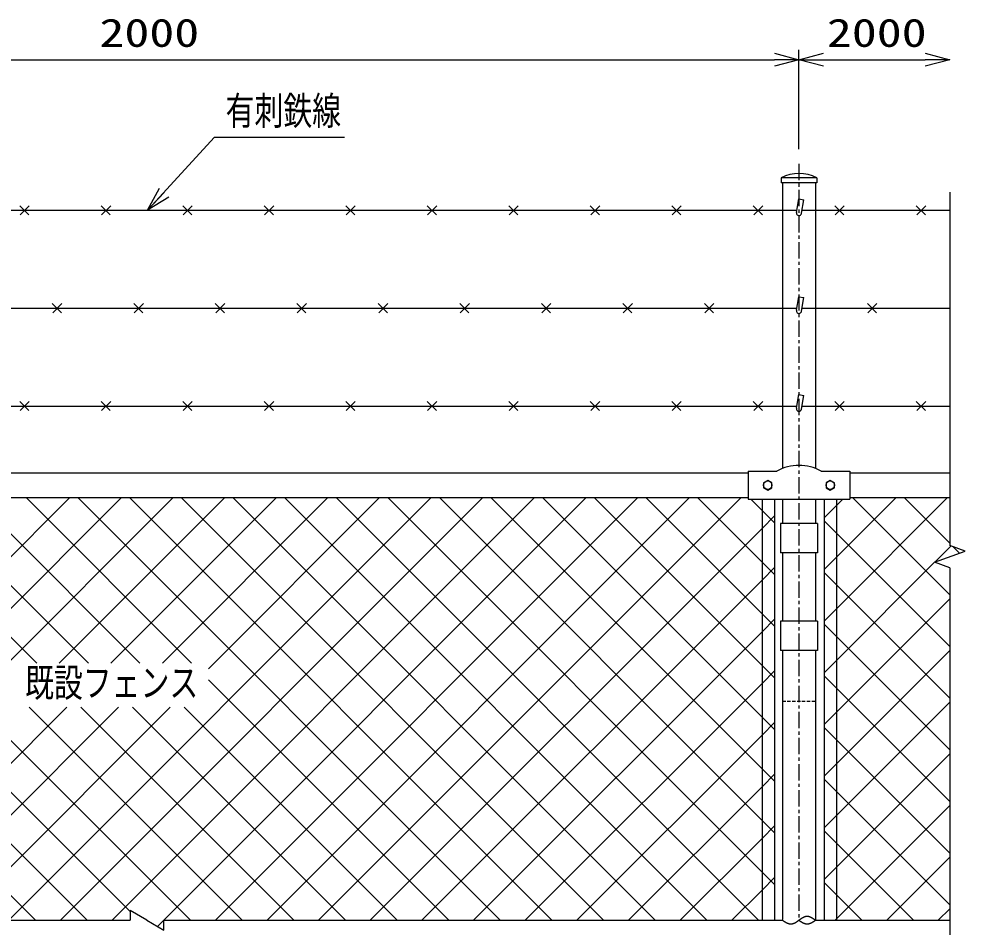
# Model space of a CAD drawing. Units: millimetres, scale not verified. Extents: x -4455 to 4455, y -3150 to 3150.
# Drawn here: x -2359 to -908, y -2099 to -707 of the extents above; entities that cross this region are included whole.
import ezdxf
from ezdxf.enums import TextEntityAlignment as Align

# ---------------------------------------------------------------- set-up
doc = ezdxf.new("R2010")
doc.units = ezdxf.units.MM
doc.header["$LTSCALE"] = 20
doc.linetypes.add('USER1', pattern=[0.375, 0.25, -0.125])
doc.linetypes.add('USER2', pattern=[2, 1.25, -0.25, 0.25, -0.25])
for name, color, linetype, lineweight in [('0-0_net', 2, 'Continuous', 25), ('0-1_0', 7, 'Continuous', 25), ('0-3_1', 7, 'Continuous', 25), ('0-4_EXTCNT-L', 4, 'Continuous', 25), ('0-5_柱', 7, 'Continuous', 25), ('0-6_band', 3, 'Continuous', 25), ('0-8_center', 2, 'USER2', 25), ('0-9_13', 7, 'Continuous', 25), ('0-A_SUNPOU', 1, 'Continuous', 25), ('1-0_既設net', 4, 'Continuous', 25)]:
    doc.layers.add(name, color=color, linetype=linetype, lineweight=lineweight)
doc.styles.add('ＭＳ ゴシック', font='')
doc.styles.get('ＭＳ ゴシック').set_extended_font_data('MS Gothic')

# ---------------------------------------------------------------- blocks, each defined once
blk = doc.blocks.new('_Open30')
at = {"layer": '0-1_0', "color": 2}
blk.add_line((0, 0), (-20, 0), dxfattribs=at)
blk.add_lwpolyline([(-20, 5.36), (0, 0), (-20, -5.36)], dxfattribs=at)

msp = doc.modelspace()

# ---------------------------------------------------------------- linework, layer by layer
at = {"layer": '0-0_net'}
for p, q in [((-3158, -1000.5), (-1166.12, -1000.5)), ((-2343.87, -1007.5), (-2357.87, -993.5)), ((-2357.22, -1007.5), (-2343.22, -993.5)), ((-2218.87, -1007.5), (-2232.87, -993.5)), ((-2232.21, -1007.5), (-2218.21, -993.5)), ((-2093.87, -1007.5), (-2107.87, -993.5)), ((-2107.21, -1007.5), (-2093.21, -993.5)), ((-1968.86, -1007.5), (-1982.86, -993.5)), ((-1982.2, -1007.5), (-1968.2, -993.5)), ((-1843.86, -1007.5), (-1857.86, -993.5)), ((-1857.2, -1007.5), (-1843.2, -993.5)), ((-1718.85, -1007.5), (-1732.85, -993.5)), ((-1732.19, -1007.5), (-1718.19, -993.5)), ((-1593.85, -1007.5), (-1607.85, -993.5)), ((-1607.19, -1007.5), (-1593.19, -993.5)), ((-1468.84, -1007.5), (-1482.84, -993.5)), ((-1482.19, -1007.5), (-1468.19, -993.5)), ((-1343.84, -1007.5), (-1357.84, -993.5)), ((-1357.18, -1007.5), (-1343.18, -993.5)), ((-1218.83, -1007.5), (-1232.83, -993.5)), ((-1218.83, -1007.5), (-1232.83, -993.5)), ((-1232.18, -1007.5), (-1218.18, -993.5)), ((-1232.18, -1007.5), (-1218.18, -993.5)), ((-1158, -1000.5), (-931.49, -1000.5)), ((-1093.83, -1007.5), (-1107.83, -993.5)), ((-1107.17, -1007.5), (-1093.17, -993.5)), ((-968.83, -1007.5), (-982.83, -993.5)), ((-982.17, -1007.5), (-968.17, -993.5)), ((-2293.87, -1157.5), (-2307.87, -1143.5)), ((-2307.22, -1157.5), (-2293.22, -1143.5)), ((-2168.87, -1157.5), (-2182.87, -1143.5)), ((-2182.21, -1157.5), (-2168.21, -1143.5)), ((-2043.86, -1157.5), (-2057.86, -1143.5)), ((-2057.21, -1157.5), (-2043.21, -1143.5)), ((-1918.86, -1157.5), (-1932.86, -1143.5)), ((-1932.2, -1157.5), (-1918.2, -1143.5)), ((-1793.85, -1157.5), (-1807.86, -1143.5)), ((-1807.2, -1157.5), (-1793.2, -1143.5)), ((-1668.85, -1157.5), (-1682.85, -1143.5)), ((-1682.19, -1157.5), (-1668.19, -1143.5)), ((-1543.85, -1157.5), (-1557.85, -1143.5)), ((-1557.19, -1157.5), (-1543.19, -1143.5)), ((-1418.84, -1157.5), (-1432.84, -1143.5)), ((-1432.18, -1157.5), (-1418.18, -1143.5)), ((-1293.84, -1157.5), (-1307.84, -1143.5)), ((-1307.18, -1157.5), (-1293.18, -1143.5)), ((-1043.83, -1157.5), (-1057.83, -1143.5)), ((-1057.17, -1157.5), (-1043.17, -1143.5)), ((-3158, -1150.5), (-1166.12, -1150.5)), ((-1158, -1150.5), (-931.49, -1150.5)), ((-3157.98, -1300.51), (-1166.12, -1300.51)), ((-2343.87, -1307.51), (-2357.87, -1293.51)), ((-2357.22, -1307.51), (-2343.22, -1293.51)), ((-2218.87, -1307.51), (-2232.87, -1293.51)), ((-2232.21, -1307.51), (-2218.21, -1293.51)), ((-2093.87, -1307.51), (-2107.87, -1293.51)), ((-2107.21, -1307.51), (-2093.21, -1293.51)), ((-1968.86, -1307.51), (-1982.86, -1293.51)), ((-1982.2, -1307.51), (-1968.2, -1293.51)), ((-1843.86, -1307.51), (-1857.86, -1293.51)), ((-1857.2, -1307.51), (-1843.2, -1293.51)), ((-1718.85, -1307.51), (-1732.85, -1293.51)), ((-1732.19, -1307.51), (-1718.19, -1293.51)), ((-1593.85, -1307.51), (-1607.85, -1293.51)), ((-1607.19, -1307.51), (-1593.19, -1293.51)), ((-1468.84, -1307.51), (-1482.84, -1293.51)), ((-1482.19, -1307.51), (-1468.19, -1293.51)), ((-1343.84, -1307.51), (-1357.84, -1293.51)), ((-1357.18, -1307.51), (-1343.18, -1293.51)), ((-1218.83, -1307.51), (-1232.83, -1293.51)), ((-1218.83, -1307.51), (-1232.83, -1293.51)), ((-1232.18, -1307.51), (-1218.18, -1293.51)), ((-1232.18, -1307.51), (-1218.18, -1293.51)), ((-1158, -1300.51), (-931.49, -1300.51)), ((-1093.83, -1307.51), (-1107.83, -1293.51)), ((-1107.17, -1307.51), (-1093.17, -1293.51)), ((-968.83, -1307.51), (-982.83, -1293.51)), ((-982.17, -1307.51), (-968.17, -1293.51)), ((-968.17, -1293.51), (-967.97, -1293.51))]:
    msp.add_line(p, q, dxfattribs=at)
at = {"layer": '0-1_0'}
msp.add_lwpolyline([(-1859.75, -889.17), (-2059.52, -889.17), (-2160.35, -998.68)], dxfattribs=at)
at = {"layer": '0-3_1'}
for p, q in [((-1166.7, -1003.75), (-1163.05, -983.07)), ((-1163.05, -983.07), (-1155.16, -984.4)), ((-1158.81, -1005.08), (-1155.16, -984.4)), ((-1166.7, -1153.75), (-1163.05, -1133.07)), ((-1163.05, -1133.07), (-1155.16, -1134.41)), ((-1158.81, -1155.09), (-1155.16, -1134.41)), ((-1158.81, -1305.09), (-1155.16, -1284.41)), ((-3084.72, -1402.91), (-1240.71, -1402.91)), ((-1084.72, -1402.91), (-931.49, -1402.91)), ((-3084.72, -1440.91), (-1240.71, -1440.91)), ((-1219.41, -1443.41), (-1219.41, -2088.79)), ((-1200.41, -1443.41), (-1200.41, -2088.79)), ((-1124.22, -1443.41), (-1124.22, -2088.79)), ((-1105.22, -1443.41), (-1105.22, -2088.79)), ((-1084.72, -1440.91), (-931.49, -1440.91))]:
    msp.add_line(p, q, dxfattribs=at)
at = {"layer": '0-3_1', "color": 4}
for p, q in [((-931.49, -972.75), (-931.49, -1514.26)), ((-907.99, -1522.81), (-931.49, -1514.26)), ((-931.49, -1548.46), (-931.49, -2167.92))]:
    msp.add_line(p, q, dxfattribs=at)
at = {"layer": '0-3_1'}
msp.add_lwpolyline([(-1166.7, -1303.76), (-1163.05, -1283.08), (-1155.16, -1284.41)], dxfattribs=at)
at = {"layer": '0-3_1', "color": 4}
msp.add_lwpolyline([(-931.49, -1548.46), (-954.98, -1539.91), (-907.99, -1522.81)], dxfattribs=at)
at = {"layer": '0-3_1'}
for centre in [(-1162.77, -1004.5), (-1162.77, -1154.5), (-1162.77, -1304.51)]:
    msp.add_arc(centre, 4, 169.25203, 351.57834, dxfattribs=at)
at = {"layer": '0-4_EXTCNT-L', "color": 1}
msp.add_line((-1162.72, -906.92), (-1162.72, -754.62), dxfattribs=at)
at = {"layer": '0-4_EXTCNT-L', "color": 2}
msp.add_line((-3125.22, -769.62), (-1200.22, -769.62), dxfattribs=at)
at = {"layer": '0-4_EXTCNT-L'}
for p, q in [((-3137.32, -2088.79), (-2188.5, -2088.79)), ((-2136.93, -2088.79), (-1188.12, -2088.79)), ((-1137.32, -2088.79), (-931.49, -2088.79))]:
    msp.add_line(p, q, dxfattribs=at)
for points in [[(-2162.72, -2088.79), (-2188.5, -2073.9), (-2188.5, -2088.79)], [(-2162.72, -2088.79), (-2136.93, -2103.68), (-2136.93, -2088.79)], [(-1182.53, -2092.45), (-1183.04, -2092.16), (-1183.54, -2091.85), (-1184.05, -2091.54), (-1184.56, -2091.21), (-1185.07, -2090.88), (-1185.58, -2090.54), (-1186.08, -2090.2), (-1186.59, -2089.85), (-1187.1, -2089.5), (-1187.61, -2089.14), (-1188.12, -2088.79)], [(-1162.72, -2088.79), (-1163.22, -2089.14), (-1163.73, -2089.5), (-1164.24, -2089.85), (-1164.75, -2090.2), (-1165.26, -2090.54), (-1165.76, -2090.88), (-1166.27, -2091.21), (-1166.78, -2091.54), (-1167.29, -2091.85), (-1167.8, -2092.16), (-1168.3, -2092.45), (-1168.81, -2092.73), (-1169.32, -2093), (-1169.83, -2093.25), (-1170.34, -2093.48), (-1170.84, -2093.7), (-1171.35, -2093.9), (-1171.86, -2094.08), (-1172.37, -2094.25), (-1172.88, -2094.39), (-1173.38, -2094.5), (-1173.89, -2094.59), (-1174.4, -2094.66), (-1174.91, -2094.7), (-1175.42, -2094.72), (-1175.92, -2094.7), (-1176.43, -2094.66), (-1176.94, -2094.59), (-1177.45, -2094.5), (-1177.96, -2094.39), (-1178.46, -2094.25), (-1178.97, -2094.08), (-1179.48, -2093.9), (-1179.99, -2093.7), (-1180.5, -2093.48), (-1181, -2093.25), (-1181.51, -2093), (-1182.02, -2092.73), (-1182.53, -2092.45)], [(-1157.13, -2085.13), (-1157.64, -2085.42), (-1158.14, -2085.73), (-1158.65, -2086.04), (-1159.16, -2086.36), (-1159.67, -2086.7), (-1160.18, -2087.03), (-1160.68, -2087.38), (-1161.19, -2087.73), (-1161.7, -2088.08), (-1162.21, -2088.43), (-1162.72, -2088.79)], [(-1157.13, -2092.45), (-1157.64, -2092.16), (-1158.14, -2091.85), (-1158.65, -2091.54), (-1159.16, -2091.21), (-1159.67, -2090.88), (-1160.18, -2090.54), (-1160.68, -2090.2), (-1161.19, -2089.85), (-1161.7, -2089.5), (-1162.21, -2089.14), (-1162.72, -2088.79)], [(-1137.31, -2088.79), (-1137.82, -2088.43), (-1138.33, -2088.08), (-1138.84, -2087.73), (-1139.35, -2087.38), (-1139.85, -2087.03), (-1140.36, -2086.7), (-1140.87, -2086.36), (-1141.38, -2086.04), (-1141.89, -2085.73), (-1142.4, -2085.42), (-1142.9, -2085.13), (-1143.41, -2084.85), (-1143.92, -2084.58), (-1144.43, -2084.33), (-1144.94, -2084.09), (-1145.44, -2083.87), (-1145.95, -2083.67), (-1146.46, -2083.49), (-1146.97, -2083.33), (-1147.48, -2083.19), (-1147.98, -2083.08), (-1148.49, -2082.98), (-1149, -2082.92), (-1149.51, -2082.87), (-1150.02, -2082.86), (-1150.52, -2082.87), (-1151.03, -2082.92), (-1151.54, -2082.98), (-1152.05, -2083.08), (-1152.56, -2083.19), (-1153.06, -2083.33), (-1153.57, -2083.49), (-1154.08, -2083.67), (-1154.59, -2083.87), (-1155.1, -2084.09), (-1155.6, -2084.33), (-1156.11, -2084.58), (-1156.62, -2084.85), (-1157.13, -2085.13)], [(-1137.31, -2088.79), (-1137.82, -2089.14), (-1138.33, -2089.5), (-1138.84, -2089.85), (-1139.35, -2090.2), (-1139.85, -2090.54), (-1140.36, -2090.88), (-1140.87, -2091.21), (-1141.38, -2091.54), (-1141.89, -2091.85), (-1142.4, -2092.16), (-1142.9, -2092.45), (-1143.41, -2092.73), (-1143.92, -2093), (-1144.43, -2093.25), (-1144.94, -2093.48), (-1145.44, -2093.7), (-1145.95, -2093.9), (-1146.46, -2094.08), (-1146.97, -2094.25), (-1147.48, -2094.39), (-1147.98, -2094.5), (-1148.49, -2094.59), (-1149, -2094.66), (-1149.51, -2094.7), (-1150.02, -2094.72), (-1150.52, -2094.7), (-1151.03, -2094.66), (-1151.54, -2094.59), (-1152.05, -2094.5), (-1152.56, -2094.39), (-1153.06, -2094.25), (-1153.57, -2094.08), (-1154.08, -2093.9), (-1154.59, -2093.7), (-1155.1, -2093.48), (-1155.6, -2093.25), (-1156.11, -2093), (-1156.62, -2092.73), (-1157.13, -2092.45)]]:
    msp.add_lwpolyline(points, dxfattribs=at)
at = {"layer": '0-5_柱'}
for p, q in [((-1190.12, -950.51), (-1190.12, -958.51)), ((-1135.32, -950.51), (-1190.12, -950.51)), ((-1135.32, -950.51), (-1135.32, -958.51)), ((-1135.32, -958.51), (-1190.12, -958.51)), ((-1188.12, -958.51), (-1188.12, -1396.28)), ((-1137.32, -958.51), (-1137.32, -1396.28)), ((-1188.12, -1443.41), (-1188.12, -1480.42)), ((-1188.12, -1443.41), (-1188.12, -1454.31)), ((-1137.32, -1443.41), (-1137.32, -1480.42)), ((-1137.32, -1443.41), (-1137.32, -1454.31)), ((-1188.12, -1525.42), (-1188.12, -1630.42)), ((-1137.32, -1525.42), (-1137.32, -1630.42)), ((-1188.12, -1675.42), (-1188.12, -2087.68)), ((-1137.32, -1675.42), (-1137.32, -2087.68))]:
    msp.add_line(p, q, dxfattribs=at)
at = {"layer": '0-5_柱', "linetype": 'USER1'}
msp.add_line((-1188.12, -1752.92), (-1137.31, -1752.92), dxfattribs=at)
at = {"layer": '0-5_柱'}
msp.add_arc((-1162.72, -1005.97), 61.85, 63.70572, 116.29439, dxfattribs=at)
at = {"layer": '0-6_band'}
for p, q in [((-1191.07, -1480.42), (-1191.07, -1525.42)), ((-1134.37, -1480.42), (-1191.07, -1480.42)), ((-1134.37, -1480.42), (-1134.37, -1525.42)), ((-1134.37, -1525.42), (-1191.07, -1525.42)), ((-1191.07, -1630.42), (-1191.07, -1675.42)), ((-1134.37, -1630.42), (-1191.07, -1630.42)), ((-1134.37, -1630.42), (-1134.37, -1675.42)), ((-1134.37, -1675.42), (-1191.07, -1675.42))]:
    msp.add_line(p, q, dxfattribs=at)
at = {"layer": '0-8_center'}
msp.add_line((-1162.72, -929.34), (-1162.72, -2088.79), dxfattribs=at)
at = {"layer": '0-9_13'}
for p, q in [((-1240.71, -1400.41), (-1196.71, -1400.41)), ((-1240.71, -1400.41), (-1240.71, -1443.41)), ((-1114.72, -1414.41), (-1121.22, -1418.16)), ((-1121.22, -1418.16), (-1121.22, -1425.66)), ((-1121.22, -1425.66), (-1114.72, -1429.42)), ((-1240.71, -1443.41), (-1084.72, -1443.41))]:
    msp.add_line(p, q, dxfattribs=at)
for points in [[(-1128.72, -1400.41), (-1084.72, -1400.41), (-1084.72, -1443.41)], [(-1114.72, -1429.42), (-1108.22, -1425.66), (-1108.22, -1418.16), (-1114.72, -1414.41)]]:
    msp.add_lwpolyline(points, dxfattribs=at)
msp.add_lwpolyline([(-1210.71, -1414.41), (-1217.21, -1418.16), (-1217.21, -1425.66), (-1210.71, -1429.42), (-1204.21, -1425.66), (-1204.21, -1418.16)], close=True, dxfattribs=at)
for centre in [(-1210.71, -1421.91), (-1114.72, -1421.91)]:
    msp.add_circle(centre, 6.5, dxfattribs=at)
msp.add_arc((-1162.72, -1460.13), 68.72, 60.347, 119.65305, dxfattribs=at)
at = {"layer": '0-A_SUNPOU'}
msp.add_line((-1162.72, -899.42), (-1162.72, -754.62), dxfattribs=at)
at = {"layer": '0-A_SUNPOU', "color": 2}
msp.add_line((-1125.22, -769.62), (-968.99, -769.62), dxfattribs=at)
at = {"layer": '1-0_既設net'}
for p, q in [((-2333.53, -2088.79), (-2981.4, -1440.91)), ((-2928.92, -2088.79), (-2281.04, -1440.91)), ((-2254.33, -2088.79), (-2902.21, -1440.91)), ((-2849.72, -2088.79), (-2201.85, -1440.91)), ((-2188.5, -2075.42), (-2823.01, -1440.91)), ((-2770.53, -2088.79), (-2122.65, -1440.91)), ((-2095.94, -2088.79), (-2743.82, -1440.91)), ((-2331.76, -1694.57), (-2585.42, -1440.91)), ((-2252.57, -1694.57), (-2506.23, -1440.91)), ((-2173.37, -1694.57), (-2427.03, -1440.91)), ((-2374.55, -2088.79), (-1726.67, -1440.91)), ((-2094.18, -1694.57), (-2347.84, -1440.91)), ((-2297.11, -1694.57), (-2043.45, -1440.91)), ((-2295.35, -2088.79), (-1647.47, -1440.91)), ((-1620.76, -2088.79), (-2268.64, -1440.91)), ((-2217.92, -1694.57), (-1964.26, -1440.91)), ((-2216.15, -2088.79), (-1568.28, -1440.91)), ((-1541.57, -2088.79), (-2189.44, -1440.91)), ((-2146.39, -2098.22), (-1489.08, -1440.91)), ((-2138.72, -1694.57), (-1885.06, -1440.91)), ((-1462.37, -2088.79), (-2110.25, -1440.91)), ((-2068.37, -1703.41), (-1805.87, -1440.91)), ((-2057.76, -2088.79), (-1409.89, -1440.91)), ((-1383.18, -2088.79), (-2031.05, -1440.91)), ((-1978.57, -2088.79), (-1330.69, -1440.91)), ((-1303.98, -2088.79), (-1951.86, -1440.91)), ((-1899.37, -2088.79), (-1251.49, -1440.91)), ((-1224.78, -2088.79), (-1872.66, -1440.91)), ((-1219.41, -2014.96), (-1793.47, -1440.91)), ((-1219.41, -1935.77), (-1714.27, -1440.91)), ((-1219.41, -1856.57), (-1635.07, -1440.91)), ((-1219.41, -1777.37), (-1555.88, -1440.91)), ((-1219.41, -1698.18), (-1476.68, -1440.91)), ((-1219.41, -1618.98), (-1397.49, -1440.91)), ((-1219.41, -1539.79), (-1318.29, -1440.91)), ((-1105.22, -1532.23), (-1013.91, -1440.91)), ((-1105.22, -1611.42), (-934.71, -1440.91)), ((-931.49, -1590.13), (-1080.7, -1440.91)), ((-931.49, -1510.93), (-1001.51, -1440.91)), ((-1219.41, -1488.03), (-1200.41, -1469.03)), ((-1105.22, -1495.59), (-1124.22, -1476.59)), ((-1820.17, -2088.79), (-1219.41, -1488.03)), ((-931.49, -1669.32), (-1105.22, -1495.59)), ((-954.25, -1539.64), (-929.56, -1514.96)), ((-916.51, -1525.91), (-926.25, -1516.16)), ((-1124.22, -1551.22), (-1105.22, -1532.23)), ((-1200.41, -1558.79), (-1219.41, -1539.79)), ((-1219.41, -1567.22), (-1200.41, -1548.22)), ((-1105.22, -1574.78), (-1124.22, -1555.78)), ((-1740.98, -2088.79), (-1219.41, -1567.22)), ((-931.49, -1748.52), (-1105.22, -1574.78)), ((-1105.22, -1769.81), (-931.49, -1596.08)), ((-1200.41, -1637.98), (-1219.41, -1618.98)), ((-1124.22, -1630.42), (-1105.22, -1611.42)), ((-1219.41, -1646.42), (-1200.41, -1627.42)), ((-1105.22, -1653.98), (-1124.22, -1634.98)), ((-1661.78, -2088.79), (-1219.41, -1646.42)), ((-931.49, -1827.71), (-1105.22, -1653.98)), ((-1105.22, -1849.01), (-931.49, -1675.28)), ((-1200.41, -1717.18), (-1219.41, -1698.18)), ((-1219.41, -1725.62), (-1200.41, -1706.62)), ((-1699.96, -2088.79), (-2068.37, -1720.38)), ((-1582.59, -2088.79), (-1219.41, -1725.62)), ((-1105.22, -1733.18), (-1124.22, -1714.18)), ((-931.49, -1906.91), (-1105.22, -1733.18)), ((-1105.22, -1928.2), (-931.49, -1754.47)), ((-2612.13, -2088.79), (-2285.42, -1762.07)), ((-2532.94, -2088.79), (-2206.22, -1762.07)), ((-2453.74, -2088.79), (-2127.03, -1762.07)), ((-2016.74, -2088.79), (-2343.46, -1762.07)), ((-1937.55, -2088.79), (-2264.26, -1762.07)), ((-1858.35, -2088.79), (-2185.07, -1762.07)), ((-1779.16, -2088.79), (-2105.87, -1762.07)), ((-1124.22, -1788.81), (-1105.22, -1769.81)), ((-1200.41, -1796.37), (-1219.41, -1777.37)), ((-1219.41, -1804.81), (-1200.41, -1785.81)), ((-1105.22, -1812.37), (-1124.22, -1793.37)), ((-1503.39, -2088.79), (-1219.41, -1804.81)), ((-931.49, -1986.11), (-1105.22, -1812.37)), ((-1105.22, -2007.4), (-931.49, -1833.67)), ((-1200.41, -1875.57), (-1219.41, -1856.57)), ((-1124.22, -1868.01), (-1105.22, -1849.01)), ((-1219.41, -1884.01), (-1200.41, -1865.01)), ((-1424.19, -2088.79), (-1219.41, -1884.01)), ((-1105.22, -1891.57), (-1124.22, -1872.57)), ((-931.49, -2065.3), (-1105.22, -1891.57)), ((-1124.22, -1947.2), (-1105.22, -1928.2)), ((-1200.41, -1954.77), (-1219.41, -1935.77)), ((-1219.41, -1963.2), (-1200.41, -1944.2)), ((-1105.22, -1970.76), (-1124.22, -1951.76)), ((-1345, -2088.79), (-1219.41, -1963.2)), ((-987.2, -2088.79), (-1105.22, -1970.76)), ((-1028.21, -2088.79), (-931.49, -1992.06)), ((-1200.41, -2033.96), (-1219.41, -2014.96)), ((-1124.22, -2026.4), (-1105.22, -2007.4)), ((-1219.41, -2042.4), (-1200.41, -2023.4)), ((-1105.22, -2049.96), (-1124.22, -2030.96)), ((-1265.8, -2088.79), (-1219.41, -2042.4)), ((-1066.39, -2088.79), (-1105.22, -2049.96)), ((-949.02, -2088.79), (-931.49, -2071.26))]:
    msp.add_line(p, q, dxfattribs=at)
for points in [[(-1200.41, -1479.59), (-1219.41, -1460.59), (-1236.6, -1443.41)], [(-1124.22, -1472.03), (-1105.22, -1453.03), (-1095.6, -1443.41)], [(-1124.22, -1709.62), (-1105.22, -1690.62), (-954.64, -1540.03)], [(-1107.41, -2088.79), (-1105.22, -2086.6), (-931.49, -1912.86)]]:
    msp.add_lwpolyline(points, dxfattribs=at)

# ---------------------------------------------------------------- block references
at = {"layer": '0-1_0', "xscale": 1.875, "yscale": 1.875, "rotation": 226.66479}
msp.add_blockref('_Open30', (-2162.06, -1000.5), dxfattribs=at)
at = {"layer": '0-4_EXTCNT-L', "xscale": 1.875, "yscale": 1.875}
msp.add_blockref('_Open30', (-1162.72, -769.62), dxfattribs=at)
at = {"layer": '0-A_SUNPOU', "xscale": 1.875, "yscale": 1.875, "rotation": 180}
msp.add_blockref('_Open30', (-1162.72, -769.62), dxfattribs=at)
at = {"layer": '0-A_SUNPOU', "xscale": 1.875, "yscale": 1.875}
msp.add_blockref('_Open30', (-931.49, -769.62), dxfattribs=at)

# ---------------------------------------------------------------- texts
at = {"layer": '0-1_0', "color": 3, "style": 'ＭＳ ゴシック', "width": 0.75}
for s, p in [('有刺鉄線', (-2042.02, -882.49)), ('既設フェンス', (-2349.55, -1759.15))]:
    msp.add_text(s, height=43.26, dxfattribs=at).set_placement(p, align=Align.BOTTOM_LEFT)
at = {"layer": '0-4_EXTCNT-L', "color": 3, "style": 'ＭＳ ゴシック', "width": 1.3}
msp.add_text('2000', height=43.26, dxfattribs=at).set_placement((-2235.57, -762.95), align=Align.BOTTOM_LEFT)
at = {"layer": '0-A_SUNPOU', "color": 3, "style": 'ＭＳ ゴシック', "width": 1.3}
msp.add_text('2000', height=43.26, dxfattribs=at).set_placement((-1119.96, -762.95), align=Align.BOTTOM_LEFT)

doc.saveas('drawing.dxf')
